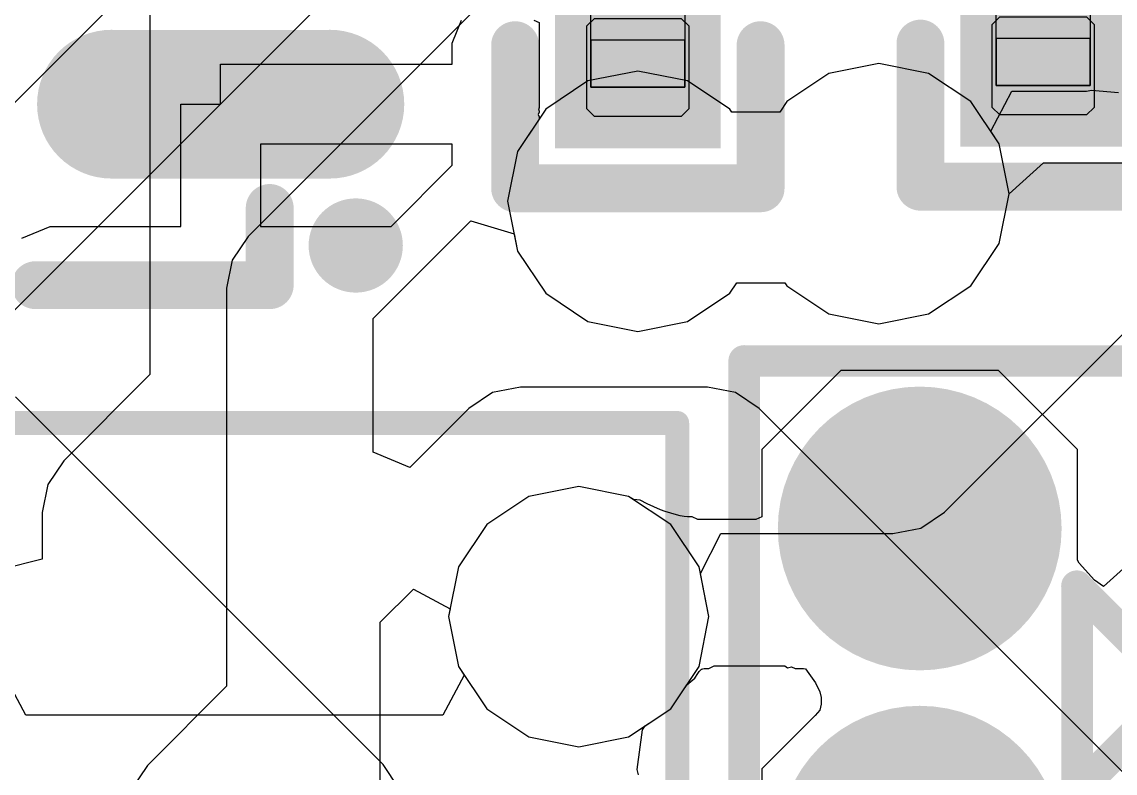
# Model space of a CAD drawing. Header units: millimetres. Extents: x 0 to 11.7, y 0 to 8.3.
# Drawn here: x 5.2833 to 5.4203, y 3.2617 to 3.3558 of the extents above; entities that cross this region are included whole.
import ezdxf

# ---------------------------------------------------------------- set-up
doc = ezdxf.new("R2010")
doc.units = ezdxf.units.MM
doc.header["$MEASUREMENT"] = 0
for name, color, linetype in [('ConnectLayer', 7, 'Continuous'), ('Mechanical15', 56, 'Continuous'), ('Mechanical4', 56, 'Continuous'), ('Mechanical5', 56, 'Continuous'), ('TopLayer', 1, 'Continuous'), ('TopOverlay', 2, 'Continuous'), ('TopPaste', 8, 'Continuous'), ('TopSolder', 216, 'Continuous')]:
    doc.layers.add(name, color=color, linetype=linetype)

# ---------------------------------------------------------------- blocks, each defined once
blk = doc.blocks.new('_0201_46')
at = {"layer": 'Mechanical15', "const_width": 0.0001}
blk.add_lwpolyline([(0.01665, -0.004), (0.01465, -0.006)], dxfattribs=at)
at = {"layer": 'Mechanical15', "const_width": 0.00005}
for points in [[(0.01662, -0.004, 1), (0.01667, -0.004, 1)], [(0.01462, -0.006, 1), (0.01467, -0.006, 1)]]:
    blk.add_lwpolyline(points, format="xyb", close=True, dxfattribs=at)
at = {"layer": 'Mechanical4'}
for p, q in [((-0.01111, 0.00591), (0.01252, 0.00591)), ((-0.01111, -0.0059), (-0.01111, 0.00591)), ((0.01252, 0.00591), (0.01252, -0.0059)), ((0.01252, -0.0059), (-0.01111, -0.0059))]:
    blk.add_line(p, q, dxfattribs=at)
at = {"layer": 'Mechanical5'}
for p, q in [((-0.0052, 0.00591), (-0.01111, 0.00591)), ((-0.01111, 0.00591), (-0.01111, -0.0059)), ((-0.0052, -0.0059), (-0.0052, 0.00591)), ((0.00661, 0.00591), (0.01252, 0.00591)), ((0.00661, -0.0059), (0.00661, 0.00591)), ((0.01252, 0.00591), (0.01252, -0.0059)), ((-0.01111, -0.0059), (-0.0052, -0.0059)), ((0.01252, -0.0059), (0.00661, -0.0059))]:
    blk.add_line(p, q, dxfattribs=at)
at = {"layer": 'TopLayer'}
for points in [[(-0.01477, -0.00638), (-0.00284, -0.00638), (-0.01477, 0.00638), (-0.00284, 0.00638)], [(0.00425, -0.00638), (0.01618, -0.00638), (0.00425, 0.00638), (0.01618, 0.00638)]]:
    blk.add_solid(points, dxfattribs=at)
at = {"layer": 'TopOverlay', "const_width": 0.006}
for points in [[(-0.02377, 0.01538), (-0.02377, -0.01538)], [(-0.02377, 0.01538), (-0.00584, 0.01538)], [(0.00725, 0.01538), (0.02518, 0.01538)], [(0.02518, 0.01538), (0.02518, -0.01538)], [(-0.02377, -0.01538), (-0.00584, -0.01538)], [(0.00725, -0.01538), (0.02518, -0.01538)]]:
    blk.add_lwpolyline(points, dxfattribs=at)
at = {"layer": 'TopOverlay', "const_width": 0.003}
for points in [[(-0.02527, 0.01538, 1), (-0.02227, 0.01538, 1)], [(-0.02527, 0.01538, 1), (-0.02227, 0.01538, 1)], [(-0.00734, 0.01538, 1), (-0.00434, 0.01538, 1)], [(0.00575, 0.01538, 1), (0.00875, 0.01538, 1)], [(0.02368, 0.01538, 1), (0.02668, 0.01538, 1)], [(0.02368, 0.01538, 1), (0.02668, 0.01538, 1)], [(-0.02527, -0.01538, 1), (-0.02227, -0.01538, 1)], [(-0.02527, -0.01538, 1), (-0.02227, -0.01538, 1)], [(-0.00734, -0.01538, 1), (-0.00434, -0.01538, 1)], [(0.00575, -0.01538, 1), (0.00875, -0.01538, 1)], [(0.02368, -0.01538, 1), (0.02668, -0.01538, 1)], [(0.02368, -0.01538, 1), (0.02668, -0.01538, 1)]]:
    blk.add_lwpolyline(points, format="xyb", close=True, dxfattribs=at)
at = {"layer": 'TopPaste'}
for p, q in [((-0.01477, 0.00543), (-0.01383, 0.00638)), ((-0.01383, 0.00638), (-0.00343, 0.00638)), ((-0.00343, 0.00638), (-0.00248, 0.00543)), ((0.00484, 0.00638), (0.00389, 0.00543)), ((0.01524, 0.00638), (0.00484, 0.00638)), ((0.01618, 0.00543), (0.01524, 0.00638)), ((-0.01477, -0.00543), (-0.01477, 0.00543)), ((-0.00248, 0.00543), (-0.00248, -0.00543)), ((0.00389, 0.00543), (0.00389, -0.00543)), ((0.01618, -0.00543), (0.01618, 0.00543)), ((-0.01383, -0.00638), (-0.01477, -0.00543)), ((-0.00248, -0.00543), (-0.00343, -0.00638)), ((0.00389, -0.00543), (0.00484, -0.00638)), ((0.01524, -0.00638), (0.01618, -0.00543)), ((-0.00343, -0.00638), (-0.01383, -0.00638)), ((0.00484, -0.00638), (0.01524, -0.00638))]:
    blk.add_line(p, q, dxfattribs=at)
for points in [[(-0.01477, -0.00638), (-0.00284, -0.00638), (-0.01477, 0.00638), (-0.00284, 0.00638)], [(0.00425, -0.00638), (0.01618, -0.00638), (0.00425, 0.00638), (0.01618, 0.00638)]]:
    blk.add_solid(points, dxfattribs=at)
at = {"layer": 'TopSolder'}
for points in [[(-0.01877, -0.01038), (0.00116, -0.01038), (-0.01877, 0.01038), (0.00116, 0.01038)], [(0.00025, -0.01038), (0.02018, -0.01038), (0.00025, 0.01038), (0.02018, 0.01038)]]:
    blk.add_solid(points, dxfattribs=at)
blk = doc.blocks.new('_0201_48')
at = {"layer": 'Mechanical15', "const_width": 0.0001}
blk.add_lwpolyline([(0.01665, -0.004), (0.01465, -0.006)], dxfattribs=at)
at = {"layer": 'Mechanical15', "const_width": 0.00005}
for points in [[(0.01662, -0.004, 1), (0.01667, -0.004, 1)], [(0.01462, -0.006, 1), (0.01467, -0.006, 1)]]:
    blk.add_lwpolyline(points, format="xyb", close=True, dxfattribs=at)
at = {"layer": 'Mechanical4'}
for p, q in [((-0.01111, 0.00591), (0.01252, 0.00591)), ((-0.01111, -0.0059), (-0.01111, 0.00591)), ((0.01252, 0.00591), (0.01252, -0.0059)), ((0.01252, -0.0059), (-0.01111, -0.0059))]:
    blk.add_line(p, q, dxfattribs=at)
at = {"layer": 'Mechanical5'}
for p, q in [((-0.0052, 0.00591), (-0.01111, 0.00591)), ((-0.01111, 0.00591), (-0.01111, -0.0059)), ((-0.0052, -0.0059), (-0.0052, 0.00591)), ((0.00661, 0.00591), (0.01252, 0.00591)), ((0.00661, -0.0059), (0.00661, 0.00591)), ((0.01252, 0.00591), (0.01252, -0.0059)), ((-0.01111, -0.0059), (-0.0052, -0.0059)), ((0.01252, -0.0059), (0.00661, -0.0059))]:
    blk.add_line(p, q, dxfattribs=at)
at = {"layer": 'TopLayer'}
for points in [[(-0.01477, -0.00638), (-0.00284, -0.00638), (-0.01477, 0.00638), (-0.00284, 0.00638)], [(0.00425, -0.00638), (0.01618, -0.00638), (0.00425, 0.00638), (0.01618, 0.00638)]]:
    blk.add_solid(points, dxfattribs=at)
at = {"layer": 'TopOverlay', "const_width": 0.006}
for points in [[(-0.02377, 0.01538), (-0.02377, -0.01538)], [(-0.02377, 0.01538), (-0.00584, 0.01538)], [(0.00725, 0.01538), (0.02518, 0.01538)], [(0.02518, 0.01538), (0.02518, -0.01538)], [(-0.02377, -0.01538), (-0.00584, -0.01538)], [(0.00725, -0.01538), (0.02518, -0.01538)]]:
    blk.add_lwpolyline(points, dxfattribs=at)
at = {"layer": 'TopOverlay', "const_width": 0.003}
for points in [[(-0.02527, 0.01538, 1), (-0.02227, 0.01538, 1)], [(-0.02527, 0.01538, 1), (-0.02227, 0.01538, 1)], [(-0.00734, 0.01538, 1), (-0.00434, 0.01538, 1)], [(0.00575, 0.01538, 1), (0.00875, 0.01538, 1)], [(0.02368, 0.01538, 1), (0.02668, 0.01538, 1)], [(0.02368, 0.01538, 1), (0.02668, 0.01538, 1)], [(-0.02527, -0.01538, 1), (-0.02227, -0.01538, 1)], [(-0.02527, -0.01538, 1), (-0.02227, -0.01538, 1)], [(-0.00734, -0.01538, 1), (-0.00434, -0.01538, 1)], [(0.00575, -0.01538, 1), (0.00875, -0.01538, 1)], [(0.02368, -0.01538, 1), (0.02668, -0.01538, 1)], [(0.02368, -0.01538, 1), (0.02668, -0.01538, 1)]]:
    blk.add_lwpolyline(points, format="xyb", close=True, dxfattribs=at)
at = {"layer": 'TopPaste'}
for p, q in [((-0.01477, 0.00543), (-0.01383, 0.00638)), ((-0.01383, 0.00638), (-0.00343, 0.00638)), ((-0.00343, 0.00638), (-0.00248, 0.00543)), ((0.00484, 0.00638), (0.00389, 0.00543)), ((0.01524, 0.00638), (0.00484, 0.00638)), ((0.01618, 0.00543), (0.01524, 0.00638)), ((-0.01477, -0.00543), (-0.01477, 0.00543)), ((-0.00248, 0.00543), (-0.00248, -0.00543)), ((0.00389, 0.00543), (0.00389, -0.00543)), ((0.01618, -0.00543), (0.01618, 0.00543)), ((-0.01383, -0.00638), (-0.01477, -0.00543)), ((-0.00248, -0.00543), (-0.00343, -0.00638)), ((0.00389, -0.00543), (0.00484, -0.00638)), ((0.01524, -0.00638), (0.01618, -0.00543)), ((-0.00343, -0.00638), (-0.01383, -0.00638)), ((0.00484, -0.00638), (0.01524, -0.00638))]:
    blk.add_line(p, q, dxfattribs=at)
for points in [[(-0.01477, -0.00638), (-0.00284, -0.00638), (-0.01477, 0.00638), (-0.00284, 0.00638)], [(0.00425, -0.00638), (0.01618, -0.00638), (0.00425, 0.00638), (0.01618, 0.00638)]]:
    blk.add_solid(points, dxfattribs=at)
at = {"layer": 'TopSolder'}
for points in [[(-0.01877, -0.01038), (0.00116, -0.01038), (-0.01877, 0.01038), (0.00116, 0.01038)], [(0.00025, -0.01038), (0.02018, -0.01038), (0.00025, 0.01038), (0.02018, 0.01038)]]:
    blk.add_solid(points, dxfattribs=at)
blk = doc.blocks.new('QMI8658C_62')
at = {"layer": 'Mechanical15'}
for points, const_width in [([(0.07382, -0.02952, 1), (0.06792, -0.02952, 1)], 0.00591), ([(0.06644, -0.02952, 1), (0.06939, -0.02952, 1)], 0.00295), ([(0.07234, -0.02952, 1), (0.07529, -0.02952, 1)], 0.00295)]:
    blk.add_lwpolyline(points, format="xyb", close=True, dxfattribs=dict(at, const_width=const_width))
at = {"layer": 'TopLayer', "const_width": 0.01063}
blk.add_lwpolyline([(0.06959, -0.02953), (0.04222, -0.02953)], dxfattribs=at)
at = {"layer": 'TopLayer', "const_width": 0.00532}
for points in [[(0.03956, -0.02953, 1), (0.04488, -0.02953, 1)], [(0.06693, -0.02953, 1), (0.07225, -0.02953, 1)]]:
    blk.add_lwpolyline(points, format="xyb", close=True, dxfattribs=at)
at = {"layer": 'TopOverlay', "const_width": 0.006}
for points in [[(0.06205, -0.05221), (0.06205, -0.04254)], [(0.0327, -0.05221), (0.06205, -0.05221)]]:
    blk.add_lwpolyline(points, dxfattribs=at)
at = {"layer": 'TopOverlay'}
for points, const_width in [([(0.06055, -0.04254, 1), (0.06355, -0.04254, 1)], 0.003), ([(0.07578, -0.04724, 1), (0.06988, -0.04724, 1)], 0.00591), ([(0.06841, -0.04724, 1), (0.07136, -0.04724, 1)], 0.00295), ([(0.07431, -0.04724, 1), (0.07726, -0.04724, 1)], 0.00295), ([(0.0312, -0.05221, 1), (0.0342, -0.05221, 1)], 0.003), ([(0.06055, -0.05221, 1), (0.06355, -0.05221, 1)], 0.003), ([(0.06055, -0.05221, 1), (0.06355, -0.05221, 1)], 0.003)]:
    blk.add_lwpolyline(points, format="xyb", close=True, dxfattribs=dict(at, const_width=const_width))
at = {"layer": 'TopPaste', "const_width": 0.01063}
blk.add_lwpolyline([(0.06959, -0.02953), (0.04222, -0.02953)], dxfattribs=at)
at = {"layer": 'TopPaste', "const_width": 0.00532}
for points in [[(0.03956, -0.02953, 1), (0.04488, -0.02953, 1)], [(0.06693, -0.02953, 1), (0.07225, -0.02953, 1)]]:
    blk.add_lwpolyline(points, format="xyb", close=True, dxfattribs=at)
at = {"layer": 'TopSolder', "const_width": 0.01863}
blk.add_lwpolyline([(0.06959, -0.02953), (0.04222, -0.02953)], dxfattribs=at)
at = {"layer": 'TopSolder', "const_width": 0.00932}
for points in [[(0.03756, -0.02953, 1), (0.04688, -0.02953, 1)], [(0.06493, -0.02953, 1), (0.07425, -0.02953, 1)]]:
    blk.add_lwpolyline(points, format="xyb", close=True, dxfattribs=at)
blk = doc.blocks.new('__2812B_0807_70')
at = {"layer": 'TopLayer', "const_width": 0.01378}
for points in [[(-0.02594, 0.02339, 1), (-0.01216, 0.02339, 1)], [(0.01406, 0.02339, 1), (0.02784, 0.02339, 1)]]:
    blk.add_lwpolyline(points, format="xyb", close=True, dxfattribs=at)
at = {"layer": 'TopLayer'}
for points in [[(-0.00527, -0.04138), (-0.00527, -0.01383), (-0.03283, -0.04138), (-0.03283, -0.01383)], [(0.03473, -0.04138), (0.03473, -0.01383), (0.00717, -0.04138), (0.00717, -0.01383)]]:
    blk.add_solid(points, dxfattribs=at)
at = {"layer": 'TopOverlay', "const_width": 0.00394}
for points in [[(-0.04005, 0.04539), (-0.04005, 0.02264)], [(-0.04005, 0.04539), (0.04195, 0.04539)], [(0.04195, 0.04539), (0.04195, -0.04961)], [(-0.04005, 0.02264), (-0.04005, -0.02286)], [(-0.01196, 0.00366), (0.01369, 0.00366)], [(-0.01196, 0.00366), (0.00086, -0.00917)], [(0.01373, 0.0037), (0.00086, -0.00917)], [(0.01373, 0.0037), (0.01369, 0.00366)], [(-0.04005, -0.02286), (-0.04005, -0.0456)], [(-0.04005, -0.04061), (-0.04005, -0.04961)], [(-0.04005, -0.04961), (0.04195, -0.04961)]]:
    blk.add_lwpolyline(points, dxfattribs=at)
at = {"layer": 'TopOverlay', "const_width": 0.00197}
for points in [[(-0.04103, 0.04539, 1), (-0.03906, 0.04539, 1)], [(-0.04103, 0.04539, 1), (-0.03906, 0.04539, 1)], [(0.04097, 0.04539, 1), (0.04294, 0.04539, 1)], [(0.04097, 0.04539, 1), (0.04294, 0.04539, 1)], [(-0.04103, 0.02264, 1), (-0.03906, 0.02264, 1)], [(-0.04103, 0.02264, 1), (-0.03906, 0.02264, 1)], [(-0.01295, 0.00366, 1), (-0.01098, 0.00366, 1)], [(-0.01295, 0.00366, 1), (-0.01098, 0.00366, 1)], [(0.0127, 0.00366, 1), (0.01467, 0.00366, 1)], [(0.0127, 0.00366, 1), (0.01467, 0.00366, 1)], [(0.01274, 0.0037, 1), (0.01471, 0.0037, 1)], [(0.01274, 0.0037, 1), (0.01471, 0.0037, 1)], [(-0.00012, -0.00917, 1), (0.00185, -0.00917, 1)], [(-0.00012, -0.00917, 1), (0.00185, -0.00917, 1)], [(-0.04103, -0.02286, 1), (-0.03906, -0.02286, 1)], [(-0.04103, -0.02286, 1), (-0.03906, -0.02286, 1)], [(-0.04103, -0.04061, 1), (-0.03906, -0.04061, 1)], [(-0.04103, -0.0456, 1), (-0.03906, -0.0456, 1)], [(-0.04103, -0.04961, 1), (-0.03906, -0.04961, 1)], [(-0.04103, -0.04961, 1), (-0.03906, -0.04961, 1)], [(0.04097, -0.04961, 1), (0.04294, -0.04961, 1)], [(0.04097, -0.04961, 1), (0.04294, -0.04961, 1)]]:
    blk.add_lwpolyline(points, format="xyb", close=True, dxfattribs=at)
at = {"layer": 'TopPaste', "const_width": 0.01378}
for points in [[(-0.02594, 0.02339, 1), (-0.01216, 0.02339, 1)], [(0.01406, 0.02339, 1), (0.02784, 0.02339, 1)]]:
    blk.add_lwpolyline(points, format="xyb", close=True, dxfattribs=at)
at = {"layer": 'TopPaste'}
for points in [[(-0.00527, -0.04138), (-0.00527, -0.01383), (-0.03283, -0.04138), (-0.03283, -0.01383)], [(0.03473, -0.04138), (0.03473, -0.01383), (0.00717, -0.04138), (0.00717, -0.01383)]]:
    blk.add_solid(points, dxfattribs=at)
at = {"layer": 'TopSolder', "const_width": 0.01778}
for points in [[(-0.02794, 0.02339, 1), (-0.01016, 0.02339, 1)], [(0.01206, 0.02339, 1), (0.02984, 0.02339, 1)]]:
    blk.add_lwpolyline(points, format="xyb", close=True, dxfattribs=at)
at = {"layer": 'TopSolder'}
for points in [[(-0.00127, -0.04538), (-0.00127, -0.00983), (-0.03683, -0.04538), (-0.03683, -0.00983)], [(0.03873, -0.04538), (0.03873, -0.00983), (0.00317, -0.04538), (0.00317, -0.00983)]]:
    blk.add_solid(points, dxfattribs=at)

msp = doc.modelspace()

# ---------------------------------------------------------------- linework, layer by layer
at = {"layer": 'ConnectLayer'}
for p, q in [((5.3405, 3.40376), (5.26009, 3.32335)), ((5.27575, 3.31306), (5.35079, 3.3881)), ((5.3455, 3.36276), (5.31166, 3.32892)), ((5.29937, 3.35767), (5.29937, 3.3116)), ((5.33723, 3.35315), (5.33842, 3.35601)), ((5.34748, 3.35601), (5.34813, 3.35574)), ((5.34813, 3.35574), (5.34813, 3.34503)), ((5.33723, 3.35049), (5.33723, 3.35315)), ((5.30823, 3.34549), (5.30823, 3.35049)), ((5.30823, 3.35049), (5.33723, 3.35049)), ((5.36051, 3.34964), (5.35426, 3.3484)), ((5.36675, 3.3484), (5.36051, 3.34964)), ((5.39071, 3.35059), (5.38446, 3.34934)), ((5.39695, 3.34934), (5.39071, 3.35059)), ((5.35426, 3.3484), (5.34897, 3.34486)), ((5.37204, 3.34486), (5.36675, 3.3484)), ((5.38446, 3.34934), (5.37917, 3.34581)), ((5.40224, 3.34581), (5.39695, 3.34934)), ((5.40472, 3.3421), (5.40739, 3.3471)), ((5.40739, 3.3471), (5.41671, 3.3471)), ((5.41671, 3.3471), (5.41737, 3.34723)), ((5.41737, 3.34723), (5.42073, 3.34697)), ((5.30323, 3.33017), (5.30323, 3.34549)), ((5.30323, 3.34549), (5.30823, 3.34549)), ((5.37917, 3.34581), (5.3783, 3.3445)), ((5.40578, 3.34052), (5.40224, 3.34581)), ((5.34897, 3.34486), (5.34543, 3.33957)), ((5.34813, 3.34447), (5.34801, 3.34419)), ((5.34801, 3.34419), (5.34813, 3.34391)), ((5.34813, 3.34503), (5.34805, 3.34489)), ((5.34805, 3.34489), (5.34813, 3.34462)), ((5.34813, 3.34462), (5.34813, 3.34447)), ((5.37228, 3.3445), (5.37204, 3.34486)), ((5.3783, 3.3445), (5.37228, 3.3445)), ((5.34813, 3.3436), (5.34543, 3.33957)), ((5.34813, 3.34391), (5.34813, 3.3436)), ((5.40578, 3.34052), (5.40472, 3.3421)), ((5.33723, 3.34049), (5.31323, 3.34049)), ((5.31323, 3.34049), (5.31323, 3.33017)), ((5.33723, 3.33783), (5.33723, 3.34049)), ((5.40702, 3.33427), (5.40578, 3.34052)), ((5.40702, 3.33427), (5.40578, 3.34052)), ((5.34543, 3.33957), (5.34419, 3.33332)), ((5.34543, 3.33957), (5.34419, 3.33332)), ((5.32958, 3.33017), (5.33723, 3.33783)), ((5.40702, 3.33427), (5.41135, 3.33815)), ((5.41135, 3.33815), (5.42367, 3.33815)), ((5.34419, 3.33332), (5.34543, 3.32708)), ((5.34419, 3.33332), (5.34543, 3.32708)), ((5.40578, 3.32803), (5.40702, 3.33427)), ((5.40578, 3.32803), (5.40702, 3.33427)), ((5.40578, 3.32803), (5.40702, 3.33427)), ((5.32733, 3.31863), (5.33958, 3.33089)), ((5.33958, 3.33089), (5.345, 3.32924)), ((5.28332, 3.32869), (5.28689, 3.33017)), ((5.28689, 3.33017), (5.30323, 3.33017)), ((5.31166, 3.32892), (5.30967, 3.32594)), ((5.31323, 3.33017), (5.32958, 3.33017)), ((5.345, 3.32924), (5.34543, 3.32708)), ((5.39895, 3.29437), (5.43329, 3.32871)), ((5.40224, 3.32274), (5.40578, 3.32803)), ((5.40224, 3.32274), (5.40578, 3.32803)), ((5.40224, 3.32274), (5.40578, 3.32803)), ((5.34543, 3.32708), (5.34897, 3.32179)), ((5.34543, 3.32708), (5.34897, 3.32179)), ((5.34543, 3.32708), (5.34897, 3.32179)), ((5.30967, 3.32594), (5.30897, 3.32243)), ((5.30897, 3.32243), (5.30897, 3.27254)), ((5.37204, 3.32179), (5.37292, 3.3231)), ((5.37204, 3.32179), (5.37292, 3.3231)), ((5.37204, 3.32179), (5.37292, 3.3231)), ((5.37292, 3.3231), (5.37893, 3.3231)), ((5.37292, 3.3231), (5.37893, 3.3231)), ((5.37292, 3.3231), (5.37893, 3.3231)), ((5.37893, 3.3231), (5.37917, 3.32274)), ((5.37893, 3.3231), (5.37917, 3.32274)), ((5.37893, 3.3231), (5.37917, 3.32274)), ((5.37917, 3.32274), (5.38446, 3.3192)), ((5.37917, 3.32274), (5.38446, 3.3192)), ((5.37917, 3.32274), (5.38446, 3.3192)), ((5.39695, 3.3192), (5.40224, 3.32274)), ((5.39695, 3.3192), (5.40224, 3.32274)), ((5.39695, 3.3192), (5.40224, 3.32274)), ((5.34897, 3.32179), (5.35426, 3.31825)), ((5.34897, 3.32179), (5.35426, 3.31825)), ((5.34897, 3.32179), (5.35426, 3.31825)), ((5.36675, 3.31825), (5.37204, 3.32179)), ((5.36675, 3.31825), (5.37204, 3.32179)), ((5.36675, 3.31825), (5.37204, 3.32179)), ((5.32733, 3.30187), (5.32733, 3.31863)), ((5.35426, 3.31825), (5.36051, 3.31701)), ((5.35426, 3.31825), (5.36051, 3.31701)), ((5.35426, 3.31825), (5.36051, 3.31701)), ((5.36051, 3.31701), (5.36675, 3.31825)), ((5.36051, 3.31701), (5.36675, 3.31825)), ((5.36051, 3.31701), (5.36675, 3.31825)), ((5.38446, 3.3192), (5.39071, 3.31796)), ((5.38446, 3.3192), (5.39071, 3.31796)), ((5.38446, 3.3192), (5.39071, 3.31796)), ((5.39071, 3.31796), (5.39695, 3.3192)), ((5.39071, 3.31796), (5.39695, 3.3192)), ((5.39071, 3.31796), (5.39695, 3.3192)), ((5.29937, 3.3116), (5.28857, 3.3008)), ((5.38594, 3.3121), (5.37605, 3.30221)), ((5.40572, 3.3121), (5.38594, 3.3121)), ((5.4156, 3.30221), (5.40572, 3.3121)), ((5.34582, 3.31004), (5.34231, 3.30934)), ((5.36922, 3.31004), (5.34582, 3.31004)), ((5.37273, 3.30934), (5.36922, 3.31004)), ((5.32859, 3.26276), (5.28253, 3.30883)), ((5.34231, 3.30934), (5.33933, 3.30735)), ((5.37571, 3.30735), (5.37273, 3.30934)), ((5.33933, 3.30735), (5.33194, 3.29996)), ((5.44552, 3.23754), (5.37571, 3.30735)), ((5.33194, 3.29996), (5.32733, 3.30187)), ((5.37605, 3.30221), (5.37605, 3.29377)), ((5.4156, 3.28834), (5.4156, 3.30221)), ((5.28857, 3.3008), (5.28658, 3.29783)), ((5.28658, 3.29783), (5.28588, 3.29431)), ((5.35311, 3.29759), (5.34686, 3.29634)), ((5.35311, 3.29759), (5.34686, 3.29634)), ((5.35935, 3.29634), (5.35311, 3.29759)), ((5.35935, 3.29634), (5.35311, 3.29759)), ((5.34686, 3.29634), (5.34157, 3.29281)), ((5.34686, 3.29634), (5.34157, 3.29281)), ((5.36464, 3.29281), (5.35935, 3.29634)), ((5.35996, 3.29594), (5.35935, 3.29634)), ((5.36079, 3.29587), (5.35996, 3.29594)), ((5.36168, 3.29541), (5.36079, 3.29587)), ((5.36335, 3.29466), (5.36168, 3.29541)), ((5.36393, 3.29444), (5.36335, 3.29466)), ((5.28588, 3.29431), (5.28588, 3.28848)), ((5.36534, 3.29401), (5.36393, 3.29444)), ((5.36581, 3.29391), (5.36534, 3.29401)), ((5.3663, 3.29383), (5.36581, 3.29391)), ((5.36673, 3.29378), (5.3663, 3.29383)), ((5.36733, 3.29376), (5.36673, 3.29378)), ((5.36802, 3.29345), (5.36733, 3.29376)), ((5.37531, 3.29345), (5.36802, 3.29345)), ((5.37603, 3.29377), (5.37531, 3.29345)), ((5.37605, 3.29377), (5.37603, 3.29377)), ((5.39597, 3.29238), (5.39895, 3.29437)), ((5.34157, 3.29281), (5.33803, 3.28752)), ((5.34157, 3.29281), (5.33803, 3.28752)), ((5.36818, 3.28752), (5.36464, 3.29281)), ((5.39246, 3.29168), (5.39597, 3.29238)), ((5.36834, 3.28668), (5.37091, 3.29168)), ((5.37091, 3.29168), (5.39246, 3.29168)), ((5.28588, 3.28848), (5.28088, 3.28724)), ((5.4158, 3.28799), (5.4156, 3.28834)), ((5.41772, 3.28584), (5.4158, 3.28799)), ((5.33803, 3.28752), (5.33679, 3.28127)), ((5.33803, 3.28752), (5.33679, 3.28127)), ((5.36942, 3.28127), (5.36818, 3.28752)), ((5.36942, 3.28127), (5.36834, 3.28668)), ((5.42137, 3.28732), (5.41885, 3.28505)), ((5.41885, 3.28505), (5.41772, 3.28584)), ((5.32824, 3.28057), (5.33238, 3.28471)), ((5.33238, 3.28471), (5.33699, 3.28225)), ((5.33699, 3.28225), (5.33679, 3.28127)), ((5.33679, 3.28127), (5.33803, 3.27503)), ((5.33679, 3.28127), (5.33803, 3.27503)), ((5.33679, 3.28127), (5.33803, 3.27503)), ((5.36818, 3.27503), (5.36942, 3.28127)), ((5.36818, 3.27503), (5.36942, 3.28127)), ((5.32824, 3.25224), (5.32824, 3.28057)), ((5.33803, 3.27503), (5.33876, 3.27394)), ((5.33803, 3.27503), (5.34157, 3.26974)), ((5.33803, 3.27503), (5.34157, 3.26974)), ((5.36464, 3.26974), (5.36818, 3.27503)), ((5.36464, 3.26974), (5.36818, 3.27503)), ((5.36767, 3.27355), (5.36801, 3.27414)), ((5.36801, 3.27414), (5.36818, 3.27439)), ((5.36818, 3.27439), (5.36831, 3.27454)), ((5.36831, 3.27454), (5.3684, 3.27462)), ((5.3684, 3.27462), (5.36845, 3.27466)), ((5.36845, 3.27466), (5.36849, 3.27468)), ((5.36849, 3.27468), (5.36854, 3.2747)), ((5.36854, 3.2747), (5.36865, 3.27473)), ((5.36865, 3.27473), (5.36883, 3.27476)), ((5.36883, 3.27476), (5.36942, 3.27479)), ((5.36942, 3.27479), (5.37008, 3.2751)), ((5.37008, 3.2751), (5.37892, 3.2751)), ((5.37892, 3.2751), (5.37927, 3.27487)), ((5.37927, 3.27487), (5.37977, 3.27499)), ((5.37977, 3.27499), (5.38024, 3.27478)), ((5.38024, 3.27478), (5.38125, 3.27476)), ((5.38125, 3.27476), (5.3815, 3.27474)), ((5.3815, 3.27474), (5.38278, 3.27299)), ((5.28383, 3.26894), (5.28174, 3.27285)), ((5.33876, 3.27394), (5.33609, 3.26894)), ((5.36464, 3.26974), (5.36665, 3.27274)), ((5.36665, 3.27274), (5.36767, 3.27355)), ((5.38278, 3.27299), (5.3833, 3.27186)), ((5.30897, 3.27254), (5.29906, 3.26263)), ((5.3833, 3.27186), (5.38346, 3.27115)), ((5.38349, 3.2703), (5.38332, 3.26957)), ((5.38346, 3.27115), (5.3835, 3.27056)), ((5.3835, 3.27056), (5.38349, 3.2703)), ((5.33609, 3.26894), (5.28383, 3.26894)), ((5.34157, 3.26974), (5.34686, 3.2662)), ((5.34157, 3.26974), (5.34686, 3.2662)), ((5.35935, 3.2662), (5.36464, 3.26974)), ((5.35935, 3.2662), (5.36464, 3.26974)), ((5.36141, 3.26758), (5.36464, 3.26974)), ((5.38271, 3.26888), (5.37605, 3.26221)), ((5.38332, 3.26957), (5.38271, 3.26888)), ((5.36108, 3.26709), (5.36141, 3.26758)), ((5.34686, 3.2662), (5.35311, 3.26496)), ((5.34686, 3.2662), (5.35311, 3.26496)), ((5.35311, 3.26496), (5.35935, 3.2662)), ((5.35311, 3.26496), (5.35935, 3.2662)), ((5.36042, 3.26211), (5.36108, 3.26709)), ((5.29906, 3.26263), (5.29707, 3.25965)), ((5.33058, 3.25978), (5.32859, 3.26276)), ((5.36058, 3.26147), (5.36042, 3.26211)), ((5.37605, 3.26221), (5.37605, 3.25578))]:
    msp.add_line(p, q, dxfattribs=at)
at = {"layer": 'TopOverlay', "const_width": 0.003}
for points in [[(5.17167, 3.30554), (5.36544, 3.30554)], [(5.36544, 3.23316), (5.36544, 3.30554)]]:
    msp.add_lwpolyline(points, dxfattribs=at)
at = {"layer": 'TopOverlay', "const_width": 0.0015}
msp.add_lwpolyline([(5.36469, 3.30554, 1), (5.36619, 3.30554, 1)], format="xyb", close=True, dxfattribs=at)
msp.add_lwpolyline([(5.36469, 3.30554, 1), (5.36619, 3.30554, 1)], format="xyb", close=True, dxfattribs=at)

# ---------------------------------------------------------------- block references
msp.add_blockref('QMI8658C_62', (5.25233, 3.37502))
at = {"rotation": 90}
for name, p in [('_0201_48', (5.36051, 3.35872)), ('_0201_46', (5.4113, 3.35892)), ('__2812B_0807_70', (5.41922, 3.27137))]:
    msp.add_blockref(name, p, dxfattribs=at)

doc.saveas('drawing.dxf')
